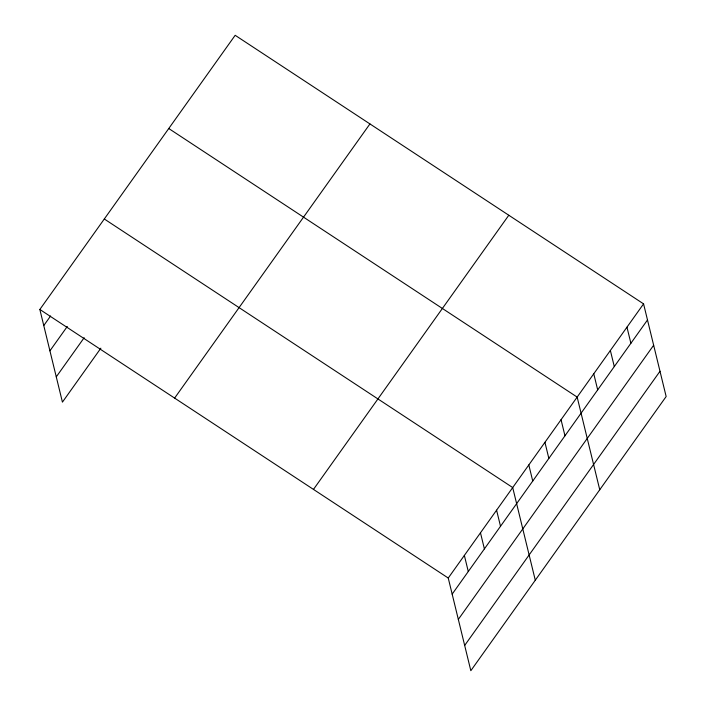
<?xml version="1.0" encoding="UTF-8"?>
<svg xmlns="http://www.w3.org/2000/svg" width="706" height="706" viewBox="0 0 706 706"><rect width="100%" height="100%" fill="white"/><g stroke="black" fill="none" stroke-linecap="round" stroke-linejoin="round"><path stroke-width="1.06" d="M39.845 309.466L235.169 35.3L643.572 303.871L666.155 396.534L470.831 670.7L448.248 578.038L39.845 309.466L62.428 402.129L100.861 348.19M43.763 325.572L50.585 315.997M49.923 350.838L67.282 326.472M56.268 376.863L84.164 337.715M174.62 398.096L369.935 123.929M313.473 489.408L508.797 215.242M448.248 578.038L643.572 303.871M452.167 594.134L647.49 319.968M458.326 619.4L653.65 345.234M464.68 645.434L659.995 371.268M168.752 128.518L577.155 397.09L599.747 489.752M104.303 218.992L512.706 487.564L535.289 580.226M626.963 327.169L630.89 343.275M610.363 350.476L614.291 366.573M593.764 373.783L597.682 389.88M561.041 419.708L564.968 435.805M544.935 442.327L548.853 458.423M528.82 464.945L532.739 481.042M496.592 510.182L500.51 526.279M480.477 532.801L484.395 548.897M464.363 555.419L468.281 571.516"/></g></svg>
